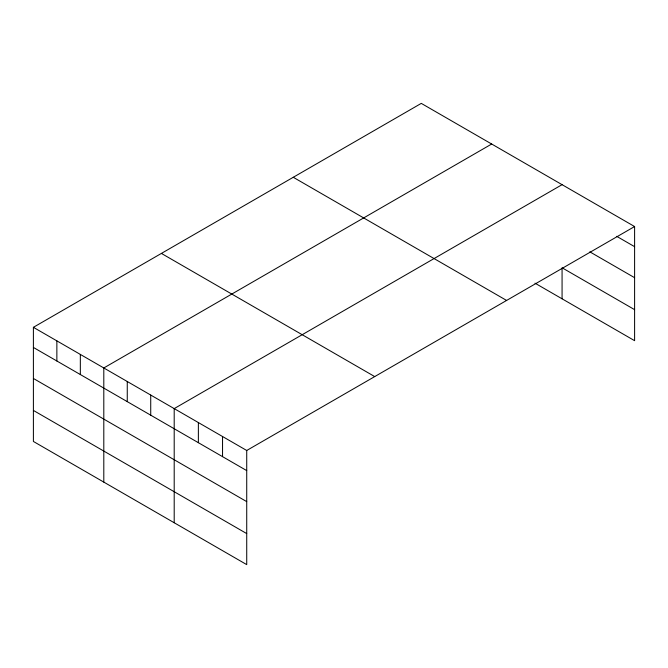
<?xml version="1.0" encoding="UTF-8"?>
<svg xmlns="http://www.w3.org/2000/svg" width="668" height="668" viewBox="0 0 668 668"><rect width="100%" height="100%" fill="white"/><g stroke="black" fill="none" stroke-linecap="round" stroke-linejoin="round"><path stroke-width="1" d="M33.4 327.32L246.726 450.482L246.726 564.619L33.4 441.456L33.4 327.32L421.274 103.381L634.6 226.544L634.6 340.68L534.993 283.174M491.673 144.029L103.799 367.968L103.799 482.096M562.072 184.669L174.198 408.607L174.198 522.743M246.726 450.482L634.6 226.544M616.689 236.33L634.6 246.667M589.827 251.844L634.6 277.688M634.6 309.651L562.072 267.776L562.072 298.805M293.277 177.287L506.603 300.45M161.397 253.422L374.723 376.585M33.4 347.444L246.726 470.606M33.4 378.464L246.726 501.626M33.4 410.428L246.726 533.59M222.544 436.53L222.544 456.645M198.371 422.568L198.371 442.684M150.726 395.064L150.726 415.179M127.262 381.511L127.262 401.635M80.335 354.416L80.335 374.539M56.863 340.872L56.863 360.987"/></g></svg>
